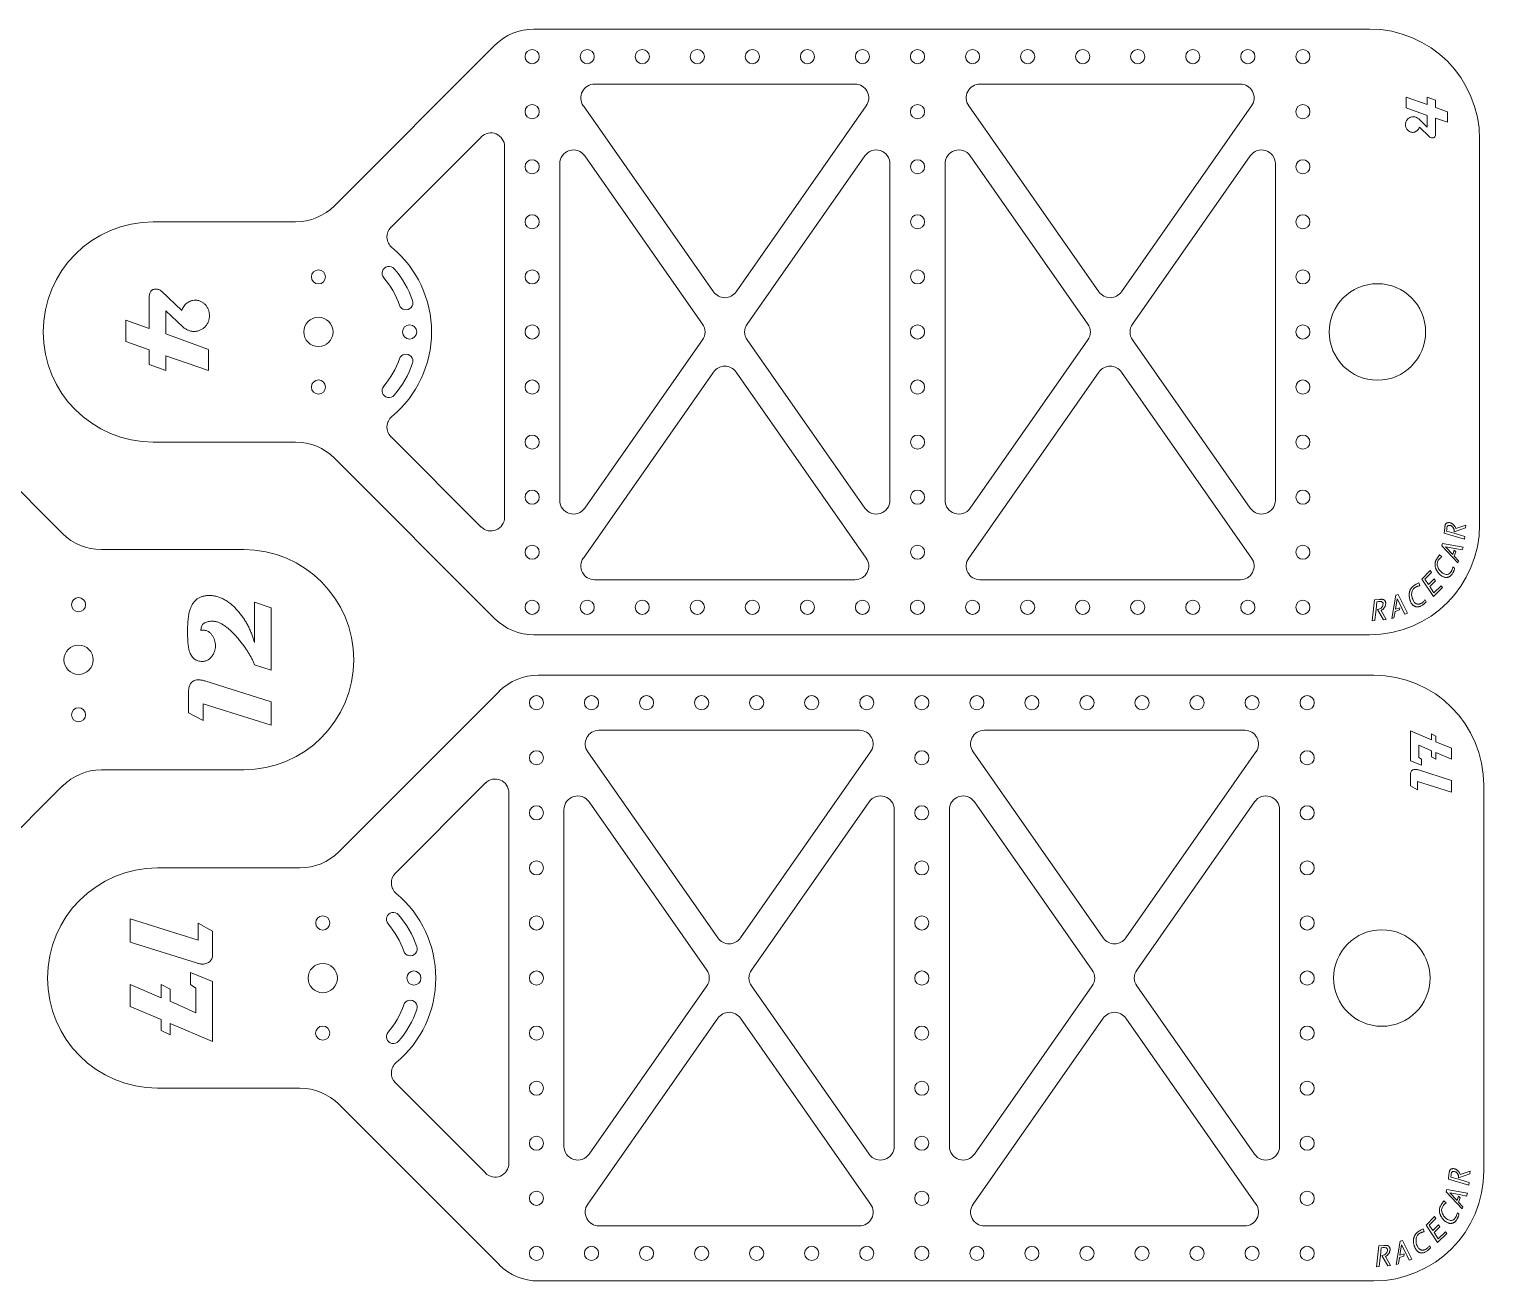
# Model space of a CAD drawing. Header units: inches. Extents: x 0.3 to 23.7, y 0.3 to 11.7.
# Drawn here: x 10.44 to 23.66, y 0.33 to 11.7 of the extents above; entities that cross this region are included whole.
import ezdxf

# ---------------------------------------------------------------- set-up
doc = ezdxf.new("R2010")
doc.units = ezdxf.units.IN
doc.header["$MEASUREMENT"] = 0
doc.layers.add('CUT', color=1, linetype='Continuous')

msp = doc.modelspace()

# ---------------------------------------------------------------- linework, layer by layer
at = {"layer": 'CUT', "linetype": 'Continuous', "lineweight": 15}
for p, q in [((22.616, 11.699), (15.027, 11.699)), ((14.673, 11.552), (13.216, 10.095)), ((17.943, 11.199), (15.578, 11.199)), ((21.443, 11.199), (19.078, 11.199)), ((15.476, 11.002), (16.658, 9.313)), ((16.863, 9.313), (18.045, 11.002)), ((18.976, 11.002), (20.158, 9.313)), ((20.363, 9.313), (21.545, 11.002)), ((22.948, 10.985), (22.948, 11.081)), ((22.948, 11.081), (23.14, 11.013)), ((23.14, 10.914), (22.948, 10.985)), ((23.14, 11.081), (23.216, 11.054)), ((23.14, 11.013), (23.14, 11.081)), ((23.216, 11.054), (23.216, 10.987)), ((23.216, 10.987), (23.323, 10.949)), ((23.063, 10.883), (23.14, 10.809)), ((23.14, 10.809), (23.14, 10.914)), ((23.216, 10.89), (23.216, 10.751)), ((23.323, 10.853), (23.216, 10.89)), ((23.323, 10.949), (23.323, 10.853)), ((14.547, 10.719), (13.729, 9.901)), ((23.16, 10.721), (23.069, 10.808)), ((14.761, 7.267), (14.761, 10.631)), ((23.616, 7.199), (23.616, 10.699)), ((15.261, 10.477), (15.261, 7.42)), ((16.558, 9.02), (15.488, 10.549)), ((18.033, 10.549), (16.964, 9.02)), ((18.261, 7.42), (18.261, 10.477)), ((18.761, 10.477), (18.761, 7.42)), ((20.058, 9.02), (18.988, 10.549)), ((21.533, 10.549), (20.464, 9.02)), ((21.761, 7.42), (21.761, 10.477)), ((12.863, 9.949), (11.57, 9.949)), ((11.533, 8.98), (11.533, 9.258)), ((11.645, 9.319), (11.828, 9.144)), ((11.685, 9.142), (11.685, 8.933)), ((11.839, 8.994), (11.685, 9.142)), ((11.32, 9.055), (11.533, 8.98)), ((11.32, 8.862), (11.32, 9.055)), ((11.533, 8.786), (11.32, 8.862)), ((11.685, 8.933), (12.07, 8.791)), ((15.488, 7.349), (16.558, 8.877)), ((16.964, 8.877), (18.033, 7.349)), ((18.988, 7.349), (20.058, 8.877)), ((20.464, 8.877), (21.533, 7.349)), ((11.533, 8.653), (11.533, 8.786)), ((11.685, 8.733), (11.685, 8.599)), ((12.07, 8.599), (11.685, 8.733)), ((12.07, 8.791), (12.07, 8.599)), ((11.685, 8.599), (11.533, 8.653)), ((10.745, 7.12), (9.288, 8.577)), ((16.658, 8.584), (15.476, 6.895)), ((18.045, 6.895), (16.863, 8.584)), ((20.158, 8.584), (18.976, 6.895)), ((21.545, 6.895), (20.363, 8.584)), ((11.57, 7.949), (12.863, 7.949)), ((13.729, 7.997), (14.547, 7.178)), ((13.216, 7.802), (14.673, 6.345)), ((23.299, 7.167), (23.295, 7.123)), ((23.317, 7.157), (23.316, 7.141)), ((23.316, 7.141), (23.384, 7.121)), ((23.385, 7.135), (23.488, 7.17)), ((23.49, 7.196), (23.4, 7.165)), ((23.488, 7.17), (23.49, 7.196)), ((23.28, 7.028), (23.273, 7.007)), ((23.273, 7.007), (23.419, 6.852)), ((23.466, 6.994), (23.28, 7.028)), ((23.295, 7.123), (23.479, 7.067)), ((23.384, 7.121), (23.403, 7.115)), ((23.481, 7.092), (23.403, 7.115)), ((23.479, 7.067), (23.481, 7.092)), ((12.391, 6.973), (11.099, 6.973)), ((23.273, 6.907), (23.252, 6.926)), ((23.306, 6.997), (23.372, 6.928)), ((23.39, 6.982), (23.306, 6.997)), ((23.372, 6.928), (23.385, 6.969)), ((23.385, 6.969), (23.399, 6.954)), ((23.386, 6.913), (23.399, 6.954)), ((23.425, 6.871), (23.386, 6.913)), ((23.408, 6.979), (23.39, 6.982)), ((23.408, 6.979), (23.458, 6.97)), ((23.419, 6.852), (23.425, 6.871)), ((23.458, 6.97), (23.466, 6.994)), ((23.168, 6.783), (23.09, 6.705)), ((23.119, 6.705), (23.18, 6.766)), ((23.18, 6.766), (23.168, 6.783)), ((23.389, 6.803), (23.374, 6.817)), ((15.578, 6.699), (17.943, 6.699)), ((19.078, 6.699), (21.443, 6.699)), ((23.073, 6.644), (23.063, 6.67)), ((23.09, 6.705), (23.196, 6.546)), ((23.151, 6.656), (23.119, 6.705)), ((23.203, 6.707), (23.151, 6.656)), ((23.163, 6.639), (23.215, 6.69)), ((23.201, 6.581), (23.163, 6.639)), ((23.196, 6.546), (23.278, 6.628)), ((23.266, 6.645), (23.201, 6.581)), ((23.215, 6.69), (23.203, 6.707)), ((23.278, 6.628), (23.266, 6.645)), ((12.489, 6.495), (12.641, 6.444)), ((12.489, 6.129), (12.489, 6.495)), ((22.661, 6.517), (22.64, 6.326)), ((22.706, 6.521), (22.661, 6.517)), ((22.684, 6.499), (22.676, 6.428)), ((22.699, 6.501), (22.684, 6.499)), ((22.856, 6.558), (22.82, 6.348)), ((22.868, 6.525), (22.852, 6.431)), ((22.877, 6.565), (22.856, 6.558)), ((22.906, 6.449), (22.868, 6.525)), ((22.961, 6.395), (22.877, 6.565)), ((23.13, 6.499), (23.123, 6.518)), ((12.641, 6.444), (12.641, 5.877)), ((22.664, 6.328), (22.673, 6.409)), ((22.673, 6.409), (22.676, 6.428)), ((22.742, 6.335), (22.69, 6.43)), ((22.768, 6.337), (22.722, 6.421)), ((22.82, 6.348), (22.838, 6.354)), ((22.838, 6.354), (22.848, 6.411)), ((22.848, 6.411), (22.889, 6.425)), ((22.852, 6.431), (22.893, 6.444)), ((22.889, 6.425), (22.893, 6.444)), ((22.906, 6.449), (22.914, 6.433)), ((22.914, 6.433), (22.937, 6.387)), ((22.937, 6.387), (22.961, 6.395)), ((12.003, 6.246), (12.003, 6.239)), ((22.64, 6.326), (22.664, 6.328)), ((22.742, 6.335), (22.768, 6.337)), ((15.027, 6.199), (22.616, 6.199)), ((12.641, 5.877), (12.489, 5.928)), ((22.655, 5.833), (15.066, 5.833)), ((11.891, 5.491), (11.891, 5.698)), ((12.039, 5.78), (12.641, 5.592)), ((14.713, 5.687), (13.256, 4.23)), ((12.023, 5.573), (12.023, 5.421)), ((12.641, 5.38), (12.023, 5.573)), ((12.641, 5.592), (12.641, 5.38)), ((12.023, 5.421), (11.891, 5.491)), ((17.983, 5.333), (15.618, 5.333)), ((21.483, 5.333), (19.118, 5.333)), ((22.987, 5.329), (23.18, 5.247)), ((22.987, 5.056), (22.987, 5.329)), ((23.18, 5.299), (23.22, 5.278)), ((23.18, 5.247), (23.18, 5.299)), ((23.063, 5.198), (23.063, 5.086)), ((23.18, 5.146), (23.063, 5.198)), ((23.22, 5.278), (23.22, 5.228)), ((23.22, 5.228), (23.362, 5.17)), ((23.362, 5.17), (23.362, 5.071)), ((15.516, 5.137), (16.698, 3.448)), ((16.903, 3.448), (18.085, 5.137)), ((19.016, 5.137), (20.198, 3.448)), ((20.403, 3.448), (21.585, 5.137)), ((23.089, 5.015), (22.987, 5.056)), ((23.063, 5.086), (23.089, 5.071)), ((23.089, 5.071), (23.089, 5.015)), ((23.18, 5.092), (23.18, 5.146)), ((23.22, 5.071), (23.18, 5.092)), ((23.22, 5.13), (23.22, 5.071)), ((23.362, 5.071), (23.22, 5.13)), ((11.099, 4.973), (12.391, 4.973)), ((22.987, 4.827), (22.987, 4.931)), ((23.061, 4.972), (23.362, 4.878)), ((9.288, 3.37), (10.745, 4.827)), ((14.587, 4.854), (13.769, 4.036)), ((14.8, 1.401), (14.8, 4.765)), ((23.053, 4.792), (22.987, 4.827)), ((23.053, 4.868), (23.053, 4.792)), ((23.362, 4.772), (23.053, 4.868)), ((23.362, 4.878), (23.362, 4.772)), ((23.655, 1.333), (23.655, 4.833)), ((16.598, 3.155), (15.528, 4.683)), ((18.073, 4.683), (17.003, 3.155)), ((20.098, 3.155), (19.028, 4.683)), ((21.573, 4.683), (20.503, 3.155)), ((15.3, 4.612), (15.3, 1.555)), ((18.3, 1.555), (18.3, 4.612)), ((18.8, 4.612), (18.8, 1.555)), ((21.8, 1.555), (21.8, 4.612)), ((12.902, 4.083), (11.609, 4.083)), ((11.359, 3.621), (11.978, 3.428)), ((11.359, 3.409), (11.359, 3.621)), ((11.978, 3.58), (12.109, 3.51)), ((11.978, 3.428), (11.978, 3.58)), ((12.109, 3.51), (12.109, 3.303)), ((11.962, 3.221), (11.359, 3.409)), ((11.907, 3.023), (11.907, 3.134)), ((11.907, 3.134), (12.109, 3.053)), ((12.109, 3.053), (12.109, 2.506)), ((11.359, 3.023), (11.643, 2.904)), ((11.359, 2.825), (11.359, 3.023)), ((11.643, 3.023), (11.724, 2.981)), ((11.643, 2.904), (11.643, 3.023)), ((11.724, 2.981), (11.724, 2.872)), ((11.957, 2.992), (11.907, 3.023)), ((11.957, 2.768), (11.957, 2.992)), ((15.528, 1.483), (16.598, 3.012)), ((17.003, 3.012), (18.073, 1.483)), ((19.028, 1.483), (20.098, 3.012)), ((20.503, 3.012), (21.573, 1.483)), ((11.643, 2.707), (11.359, 2.825)), ((11.724, 2.872), (11.957, 2.768)), ((11.643, 2.608), (11.643, 2.707)), ((11.724, 2.671), (11.724, 2.567)), ((12.109, 2.506), (11.724, 2.671)), ((16.698, 2.719), (15.516, 1.03)), ((18.085, 1.03), (16.903, 2.719)), ((20.198, 2.719), (19.016, 1.03)), ((21.585, 1.03), (20.403, 2.719)), ((11.724, 2.567), (11.643, 2.608)), ((13.769, 2.131), (14.587, 1.313)), ((11.609, 2.083), (12.902, 2.083)), ((13.256, 1.937), (14.713, 0.48)), ((23.53, 1.331), (23.44, 1.3)), ((23.528, 1.305), (23.53, 1.331)), ((23.338, 1.302), (23.334, 1.257)), ((23.334, 1.257), (23.518, 1.202)), ((23.357, 1.292), (23.355, 1.276)), ((23.355, 1.276), (23.424, 1.256)), ((23.424, 1.256), (23.443, 1.25)), ((23.425, 1.27), (23.528, 1.305)), ((23.521, 1.227), (23.443, 1.25)), ((23.518, 1.202), (23.521, 1.227)), ((23.313, 1.042), (23.292, 1.061)), ((23.319, 1.163), (23.312, 1.142)), ((23.312, 1.142), (23.458, 0.987)), ((23.505, 1.129), (23.319, 1.163)), ((23.345, 1.132), (23.411, 1.062)), ((23.429, 1.117), (23.345, 1.132)), ((23.411, 1.062), (23.425, 1.103)), ((23.425, 1.103), (23.439, 1.089)), ((23.425, 1.048), (23.439, 1.089)), ((23.447, 1.114), (23.429, 1.117)), ((23.447, 1.114), (23.497, 1.104)), ((23.497, 1.104), (23.505, 1.129)), ((23.428, 0.938), (23.414, 0.952)), ((23.465, 1.006), (23.425, 1.048)), ((23.458, 0.987), (23.465, 1.006)), ((15.618, 0.833), (17.983, 0.833)), ((19.118, 0.833), (21.483, 0.833)), ((23.113, 0.778), (23.103, 0.805)), ((23.207, 0.918), (23.13, 0.84)), ((23.13, 0.84), (23.235, 0.681)), ((23.158, 0.84), (23.219, 0.901)), ((23.191, 0.791), (23.158, 0.84)), ((23.242, 0.842), (23.191, 0.791)), ((23.203, 0.773), (23.254, 0.825)), ((23.219, 0.901), (23.207, 0.918)), ((23.254, 0.825), (23.242, 0.842)), ((22.896, 0.693), (22.859, 0.483)), ((22.916, 0.699), (22.896, 0.693)), ((23.001, 0.53), (22.916, 0.699)), ((23.241, 0.716), (23.203, 0.773)), ((23.235, 0.681), (23.317, 0.763)), ((23.305, 0.78), (23.241, 0.716)), ((23.317, 0.763), (23.305, 0.78)), ((22.701, 0.651), (22.679, 0.461)), ((22.746, 0.655), (22.701, 0.651)), ((22.704, 0.463), (22.713, 0.544)), ((22.713, 0.544), (22.715, 0.563)), ((22.723, 0.634), (22.715, 0.563)), ((22.739, 0.636), (22.723, 0.634)), ((22.782, 0.47), (22.729, 0.564)), ((22.808, 0.472), (22.762, 0.555)), ((22.878, 0.489), (22.888, 0.546)), ((22.888, 0.546), (22.929, 0.559)), ((22.908, 0.66), (22.891, 0.566)), ((22.891, 0.566), (22.932, 0.579)), ((22.946, 0.584), (22.908, 0.66)), ((22.929, 0.559), (22.932, 0.579)), ((22.946, 0.584), (22.954, 0.568)), ((22.954, 0.568), (22.977, 0.522)), ((22.977, 0.522), (23.001, 0.53)), ((23.169, 0.634), (23.163, 0.653)), ((22.679, 0.461), (22.704, 0.463)), ((22.782, 0.47), (22.808, 0.472)), ((22.859, 0.483), (22.878, 0.489)), ((15.066, 0.333), (22.655, 0.333))]:
    msp.add_line(p, q, dxfattribs=at)
for centre, radius in [((15.011, 11.449), 0.0643), ((15.511, 11.449), 0.0642), ((16.011, 11.449), 0.0643), ((16.511, 11.449), 0.0642), ((17.011, 11.449), 0.0642), ((17.511, 11.449), 0.0643), ((18.011, 11.449), 0.0642), ((18.511, 11.449), 0.0643), ((19.011, 11.449), 0.0642), ((19.511, 11.449), 0.0642), ((20.011, 11.449), 0.0643), ((20.511, 11.449), 0.0642), ((21.011, 11.449), 0.0643), ((21.511, 11.449), 0.0642), ((22.011, 11.449), 0.0643), ((15.011, 10.949), 0.0643), ((18.511, 10.949), 0.0643), ((22.011, 10.949), 0.0643), ((15.011, 10.449), 0.0642), ((18.511, 10.449), 0.0642), ((22.011, 10.449), 0.0642), ((15.011, 9.949), 0.0642), ((18.511, 9.949), 0.0642), ((22.011, 9.949), 0.0642), ((13.07, 9.449), 0.0642), ((15.011, 9.449), 0.0642), ((18.511, 9.449), 0.0642), ((22.011, 9.449), 0.0643), ((22.688, 8.949), 0.438), ((13.07, 8.949), 0.133), ((13.898, 8.949), 0.0642), ((15.011, 8.949), 0.0642), ((18.511, 8.949), 0.0643), ((22.011, 8.949), 0.0643), ((13.07, 8.449), 0.0643), ((15.011, 8.449), 0.0643), ((18.511, 8.449), 0.0642), ((22.011, 8.449), 0.0643), ((15.011, 7.949), 0.0642), ((18.511, 7.949), 0.0642), ((22.011, 7.949), 0.0642), ((15.011, 7.449), 0.0642), ((18.511, 7.449), 0.0642), ((22.011, 7.449), 0.0642), ((15.011, 6.949), 0.0642), ((18.511, 6.949), 0.0642), ((22.011, 6.949), 0.0643), ((10.891, 6.473), 0.0642), ((15.011, 6.449), 0.0643), ((15.511, 6.449), 0.0642), ((16.011, 6.449), 0.0642), ((16.511, 6.449), 0.0642), ((17.011, 6.449), 0.0642), ((17.511, 6.449), 0.0643), ((18.011, 6.449), 0.0642), ((18.511, 6.449), 0.0643), ((19.011, 6.449), 0.0642), ((19.511, 6.449), 0.0642), ((20.011, 6.449), 0.0643), ((20.511, 6.449), 0.0642), ((21.011, 6.449), 0.0643), ((21.511, 6.449), 0.0642), ((22.011, 6.449), 0.0642), ((10.891, 5.973), 0.133), ((15.05, 5.583), 0.0643), ((15.55, 5.583), 0.0642), ((16.05, 5.583), 0.0643), ((16.55, 5.583), 0.0642), ((17.05, 5.583), 0.0642), ((17.55, 5.583), 0.0643), ((18.05, 5.583), 0.0642), ((18.55, 5.583), 0.0643), ((19.05, 5.583), 0.0643), ((19.55, 5.583), 0.0642), ((20.05, 5.583), 0.0643), ((20.55, 5.583), 0.0642), ((21.05, 5.583), 0.0643), ((21.55, 5.583), 0.0642), ((22.05, 5.583), 0.0643), ((10.891, 5.473), 0.0642), ((15.05, 5.083), 0.0643), ((18.55, 5.083), 0.0643), ((22.05, 5.083), 0.0643), ((15.05, 4.583), 0.0643), ((18.55, 4.583), 0.0642), ((22.05, 4.583), 0.0642), ((15.05, 4.083), 0.0642), ((18.55, 4.083), 0.0642), ((22.05, 4.083), 0.0642), ((13.109, 3.583), 0.0642), ((15.05, 3.583), 0.0642), ((18.55, 3.583), 0.0642), ((22.05, 3.583), 0.0643), ((22.728, 3.083), 0.438), ((13.109, 3.083), 0.133), ((13.937, 3.083), 0.0642), ((15.05, 3.083), 0.0642), ((18.55, 3.083), 0.0643), ((22.05, 3.083), 0.0643), ((13.109, 2.583), 0.0643), ((15.05, 2.583), 0.0643), ((18.55, 2.583), 0.0642), ((22.05, 2.583), 0.0643), ((15.05, 2.083), 0.0642), ((18.55, 2.083), 0.0642), ((22.05, 2.083), 0.0642), ((15.05, 1.583), 0.0642), ((18.55, 1.583), 0.0642), ((22.05, 1.583), 0.0642), ((15.05, 1.083), 0.0642), ((18.55, 1.083), 0.0643), ((22.05, 1.083), 0.0643), ((15.05, 0.583), 0.0643), ((15.55, 0.583), 0.0642), ((16.05, 0.583), 0.0642), ((16.55, 0.583), 0.0642), ((17.05, 0.583), 0.0642), ((17.55, 0.583), 0.0643), ((18.05, 0.583), 0.0642), ((18.55, 0.583), 0.0643), ((19.05, 0.583), 0.0642), ((19.55, 0.583), 0.0642), ((20.05, 0.583), 0.0643), ((20.55, 0.583), 0.0642), ((21.05, 0.583), 0.0643), ((21.55, 0.583), 0.0642), ((22.05, 0.583), 0.0642)]:
    msp.add_circle(centre, radius, dxfattribs=at)
for centre, radius, start, end in [((15.027, 11.199), 0.5, 90, 135), ((22.616, 10.699), 1, 0, 90), ((15.578, 11.074), 0.125, 90, 214.992), ((17.943, 11.074), 0.125, 325.008, 90), ((19.078, 11.074), 0.125, 90, 214.992), ((21.443, 11.074), 0.125, 325.008, 90), ((14.636, 10.631), 0.125, 0, 135), ((15.386, 10.477), 0.125, 34.992, 180), ((18.136, 10.477), 0.125, 0, 145.008), ((18.886, 10.477), 0.125, 34.992, 180), ((21.636, 10.477), 0.125, 0, 145.008), ((12.863, 10.449), 0.5, 270, 315), ((11.57, 8.949), 1, 90, 270), ((13.817, 9.812), 0.125, 135, 230.1519), ((13.097, 8.949), 1, 309.8481, 50.1519), ((13.71, 9.482), 0.0625, 41.0184, 221.0184), ((13.097, 8.949), 0.875, 18.9816, 41.0184), ((13.097, 8.949), 0.75, 18.9816, 41.0184), ((16.761, 9.385), 0.125, 214.992, 325.008), ((20.261, 9.385), 0.125, 214.992, 325.008), ((13.865, 9.213), 0.0625, 198.9816, 18.9816), ((16.456, 8.949), 0.125, 325.008, 34.992), ((17.066, 8.949), 0.125, 145.008, 214.992), ((19.956, 8.949), 0.125, 325.008, 34.992), ((20.566, 8.949), 0.125, 145.008, 214.992), ((13.865, 8.684), 0.0625, 341.0184, 161.0184), ((13.097, 8.949), 0.75, 318.9816, 341.0184), ((13.097, 8.949), 0.875, 318.9816, 341.0184), ((16.761, 8.513), 0.125, 34.992, 145.008), ((20.261, 8.513), 0.125, 34.992, 145.008), ((13.71, 8.415), 0.0625, 138.9816, 318.9816), ((13.817, 8.085), 0.125, 129.8481, 225), ((12.863, 7.449), 0.5, 45, 90), ((15.386, 7.42), 0.125, 180, 325.008), ((18.136, 7.42), 0.125, 214.992, 0), ((18.886, 7.42), 0.125, 180, 325.008), ((21.636, 7.42), 0.125, 214.992, 0), ((14.636, 7.267), 0.125, 225, 0), ((22.616, 7.199), 1, 270, 0), ((11.099, 7.473), 0.5, 225, 270), ((12.391, 5.973), 1, 270, 90), ((15.578, 6.824), 0.125, 145.008, 270), ((17.943, 6.824), 0.125, 270, 34.992), ((19.078, 6.824), 0.125, 145.008, 270), ((21.443, 6.824), 0.125, 270, 34.992), ((15.027, 6.699), 0.5, 225, 270), ((15.066, 5.333), 0.5, 90, 135), ((22.655, 4.833), 1, 0, 90), ((15.618, 5.208), 0.125, 90, 214.992), ((17.983, 5.208), 0.125, 325.008, 90), ((19.118, 5.208), 0.125, 90, 214.992), ((21.483, 5.208), 0.125, 325.008, 90), ((11.099, 4.473), 0.5, 90, 135), ((14.675, 4.765), 0.125, 0, 135), ((15.425, 4.612), 0.125, 34.992, 180), ((18.175, 4.612), 0.125, 0, 145.008), ((18.925, 4.612), 0.125, 34.992, 180), ((21.675, 4.612), 0.125, 0, 145.008), ((12.902, 4.583), 0.5, 270, 315), ((11.609, 3.083), 1, 90, 270), ((13.857, 3.947), 0.125, 135, 230.1519), ((13.136, 3.083), 1, 309.8481, 50.1519), ((13.749, 3.617), 0.0625, 41.0184, 221.0184), ((13.136, 3.083), 0.75, 18.9816, 41.0184), ((13.136, 3.083), 0.875, 18.9816, 41.0184), ((16.8, 3.519), 0.125, 214.992, 325.008), ((20.3, 3.519), 0.125, 214.992, 325.008), ((13.904, 3.348), 0.0625, 198.9816, 18.9816), ((16.495, 3.083), 0.125, 325.008, 34.992), ((17.105, 3.083), 0.125, 145.008, 214.992), ((19.995, 3.083), 0.125, 325.008, 34.992), ((20.605, 3.083), 0.125, 145.008, 214.992), ((13.136, 3.083), 0.75, 318.9816, 341.0184), ((13.136, 3.083), 0.875, 318.9816, 341.0184), ((13.904, 2.819), 0.0625, 341.0184, 161.0184), ((16.8, 2.647), 0.125, 34.992, 145.008), ((20.3, 2.647), 0.125, 34.992, 145.008), ((13.749, 2.55), 0.0625, 138.9816, 318.9816), ((13.857, 2.22), 0.125, 129.8481, 225), ((12.902, 1.583), 0.5, 45, 90), ((15.425, 1.555), 0.125, 180, 325.008), ((18.175, 1.555), 0.125, 214.992, 0), ((18.925, 1.555), 0.125, 180, 325.008), ((21.675, 1.555), 0.125, 214.992, 0), ((14.675, 1.401), 0.125, 225, 0), ((22.655, 1.333), 1, 270, 0), ((15.618, 0.958), 0.125, 145.008, 270), ((17.983, 0.958), 0.125, 270, 34.992), ((19.118, 0.958), 0.125, 145.008, 270), ((21.483, 0.958), 0.125, 270, 34.992), ((15.066, 0.833), 0.5, 225, 270)]:
    msp.add_arc(centre, radius, start, end, dxfattribs=at)
for points, knots in [([(22.943, 10.832), (22.944, 10.843), (22.946, 10.864), (22.965, 10.887), (22.989, 10.901), (23.005, 10.903), (23.013, 10.903)], [0, 0, 0, 0, 0.279746, 0.559448, 0.779603, 1, 1, 1, 1]), ([(23.013, 10.903), (23.024, 10.902), (23.042, 10.899), (23.056, 10.888), (23.063, 10.883)], [0, 0, 0, 0, 0.558481, 1, 1, 1, 1]), ([(22.96, 10.783), (22.954, 10.791), (22.944, 10.806), (22.943, 10.824), (22.943, 10.832)], [0, 0, 0, 0, 0.55929, 1, 1, 1, 1]), ([(23.007, 10.761), (22.997, 10.763), (22.979, 10.765), (22.966, 10.777), (22.96, 10.783)], [0, 0, 0, 0, 0.558759, 1, 1, 1, 1]), ([(23.069, 10.808), (23.067, 10.805), (23.065, 10.798), (23.06, 10.789), (23.053, 10.781), (23.045, 10.774), (23.037, 10.768), (23.027, 10.764), (23.017, 10.762), (23.011, 10.761), (23.007, 10.761)], [0, 0, 0, 0, 0.1285711, 0.2547157, 0.3785565, 0.5060389, 0.631936, 0.7536707, 0.8751415, 0.9999946, 0.9999946, 0.9999946, 0.9999946]), ([(23.186, 10.711), (23.18, 10.711), (23.171, 10.712), (23.163, 10.718), (23.16, 10.721)], [0, 0, 0, 0, 0.559002, 1, 1, 1, 1]), ([(23.216, 10.751), (23.216, 10.746), (23.216, 10.735), (23.21, 10.72), (23.198, 10.712), (23.19, 10.711), (23.186, 10.711)], [0, 0, 0, 0, 0.281156, 0.560662, 0.779784, 1, 1, 1, 1]), ([(11.533, 9.258), (11.533, 9.264), (11.533, 9.276), (11.536, 9.293), (11.541, 9.307), (11.547, 9.319), (11.556, 9.328), (11.567, 9.334), (11.58, 9.338), (11.589, 9.339), (11.594, 9.339)], [0, 0, 0, 0, 0.164505, 0.309015, 0.435015, 0.549837, 0.656351, 0.76319, 0.874926, 1, 1, 1, 1]), ([(11.594, 9.339), (11.598, 9.339), (11.608, 9.338), (11.621, 9.334), (11.634, 9.328), (11.641, 9.322), (11.645, 9.319)], [0, 0, 0, 0, 0.243461, 0.484297, 0.733898, 1, 1, 1, 1]), ([(11.828, 9.144), (11.83, 9.15), (11.835, 9.163), (11.846, 9.182), (11.859, 9.198), (11.874, 9.212), (11.892, 9.223), (11.91, 9.231), (11.93, 9.237), (11.944, 9.237), (11.951, 9.237)], [0, 0, 0, 0, 0.1285611, 0.253868, 0.3784411, 0.505203, 0.6310903, 0.7536899, 0.8751512, 1, 1, 1, 1]), ([(11.951, 9.237), (11.955, 9.237), (11.964, 9.237), (11.978, 9.235), (11.99, 9.232), (12.002, 9.227), (12.014, 9.221), (12.025, 9.213), (12.035, 9.204), (12.042, 9.197), (12.045, 9.194)], [0, 0, 0, 0, 0.128806, 0.253056, 0.375766, 0.496607, 0.617013, 0.741325, 0.868215, 1, 1, 1, 1]), ([(12.045, 9.194), (12.048, 9.19), (12.053, 9.183), (12.061, 9.172), (12.067, 9.161), (12.072, 9.149), (12.076, 9.136), (12.078, 9.123), (12.08, 9.11), (12.08, 9.101), (12.08, 9.096)], [0, 0, 0, 0, 0.128372, 0.253092, 0.375633, 0.498418, 0.621356, 0.744591, 0.870381, 1, 1, 1, 1]), ([(11.938, 8.954), (11.934, 8.954), (11.926, 8.954), (11.913, 8.956), (11.901, 8.959), (11.888, 8.964), (11.876, 8.969), (11.864, 8.976), (11.851, 8.985), (11.843, 8.991), (11.839, 8.994)], [0, 0, 0, 0, 0.114768, 0.230704, 0.347536, 0.467777, 0.592419, 0.722354, 0.858368, 1, 1, 1, 1]), ([(12.08, 9.096), (12.08, 9.091), (12.08, 9.082), (12.078, 9.068), (12.074, 9.054), (12.07, 9.041), (12.064, 9.029), (12.057, 9.017), (12.049, 9.006), (12.04, 8.995), (12.029, 8.985), (12.018, 8.977), (12.006, 8.97), (11.994, 8.964), (11.981, 8.959), (11.967, 8.956), (11.953, 8.954), (11.943, 8.954), (11.938, 8.954)], [0, 0, 0, 0, 0.065116, 0.127918, 0.189664, 0.250935, 0.311681, 0.372558, 0.434788, 0.498385, 0.561935, 0.62445, 0.685692, 0.746099, 0.80737, 0.869968, 0.933471, 1, 1, 1, 1]), ([(23.34, 7.218), (23.337, 7.218), (23.331, 7.218), (23.324, 7.217), (23.32, 7.215), (23.315, 7.213), (23.312, 7.21), (23.308, 7.206), (23.306, 7.202), (23.304, 7.198), (23.303, 7.195), (23.302, 7.192), (23.302, 7.188), (23.301, 7.183), (23.3, 7.176), (23.299, 7.171), (23.299, 7.167)], [0, 0, 0, 0, 0.142512, 0.209628, 0.275072, 0.339422, 0.403431, 0.469411, 0.539018, 0.577753, 0.621484, 0.670607, 0.72515, 0.785435, 0.850857, 1, 1, 1, 1]), ([(23.342, 7.193), (23.34, 7.193), (23.336, 7.194), (23.33, 7.191), (23.325, 7.187), (23.319, 7.176), (23.318, 7.166), (23.317, 7.157)], [0, 0, 0, 0, 0.125198, 0.250095, 0.375138, 0.500411, 1, 1, 1, 1]), ([(23.4, 7.165), (23.398, 7.171), (23.395, 7.178), (23.389, 7.187), (23.385, 7.193), (23.38, 7.198), (23.375, 7.202), (23.37, 7.206), (23.364, 7.21), (23.358, 7.213), (23.35, 7.216), (23.344, 7.217), (23.34, 7.218)], [0, 0, 0, 0, 0.206407, 0.295893, 0.377269, 0.454779, 0.53331, 0.613791, 0.69654, 0.777925, 0.855225, 1, 1, 1, 1]), ([(23.385, 7.135), (23.386, 7.14), (23.386, 7.147), (23.384, 7.156), (23.382, 7.163), (23.379, 7.169), (23.375, 7.174), (23.371, 7.18), (23.365, 7.184), (23.36, 7.188), (23.352, 7.191), (23.346, 7.193), (23.342, 7.193)], [0.0054162, 0.0054162, 0.0054162, 0.0054162, 0.1842322, 0.2708398, 0.3555696, 0.4388478, 0.5211467, 0.6043304, 0.6899551, 0.7736698, 0.8525846, 0.9999946, 0.9999946, 0.9999946, 0.9999946]), ([(23.227, 6.89), (23.224, 6.886), (23.221, 6.879), (23.217, 6.871), (23.215, 6.864), (23.213, 6.858), (23.212, 6.851), (23.211, 6.844), (23.211, 6.837), (23.211, 6.83), (23.212, 6.823), (23.214, 6.815), (23.216, 6.808), (23.218, 6.801), (23.221, 6.794), (23.225, 6.786), (23.229, 6.779), (23.234, 6.772), (23.239, 6.765), (23.244, 6.759), (23.249, 6.753), (23.255, 6.747), (23.263, 6.74), (23.27, 6.736), (23.274, 6.733)], [0, 0, 0, 0, 0.077788, 0.115893, 0.153925, 0.191664, 0.229443, 0.267689, 0.306358, 0.345441, 0.384965, 0.424965, 0.466069, 0.508159, 0.551682, 0.596595, 0.643167, 0.690051, 0.736176, 0.781394, 0.825848, 0.869692, 0.91322, 1, 1, 1, 1]), ([(23.252, 6.926), (23.248, 6.92), (23.239, 6.908), (23.23, 6.896), (23.227, 6.89)], [0, 0, 0, 0, 0.512567, 1, 1, 1, 1]), ([(23.285, 6.757), (23.274, 6.765), (23.254, 6.781), (23.235, 6.813), (23.228, 6.847), (23.237, 6.866), (23.241, 6.876)], [0, 0, 0, 0, 0.280385, 0.560978, 0.780734, 1, 1, 1, 1]), ([(23.241, 6.876), (23.243, 6.879), (23.246, 6.883), (23.251, 6.888), (23.255, 6.892), (23.259, 6.896), (23.265, 6.901), (23.27, 6.905), (23.273, 6.907)], [0, 0, 0, 0, 0.229777, 0.348892, 0.471208, 0.597133, 0.726404, 1, 1, 1, 1]), ([(23.274, 6.733), (23.279, 6.73), (23.286, 6.727), (23.295, 6.723), (23.302, 6.721), (23.308, 6.72), (23.315, 6.72), (23.321, 6.721), (23.328, 6.722), (23.334, 6.724), (23.34, 6.726), (23.345, 6.73), (23.351, 6.734), (23.356, 6.738), (23.363, 6.746), (23.367, 6.752), (23.37, 6.756)], [0, 0, 0, 0, 0.141824, 0.207276, 0.269732, 0.329428, 0.387826, 0.444987, 0.502324, 0.559584, 0.616773, 0.675078, 0.734827, 0.796554, 0.861079, 1, 1, 1, 1]), ([(23.358, 6.775), (23.354, 6.769), (23.344, 6.756), (23.323, 6.746), (23.301, 6.748), (23.29, 6.754), (23.285, 6.757)], [0, 0, 0, 0, 0.280229, 0.559416, 0.779321, 1, 1, 1, 1]), ([(23.374, 6.817), (23.372, 6.809), (23.368, 6.794), (23.361, 6.781), (23.358, 6.775)], [0, 0, 0, 0, 0.560209, 1, 1, 1, 1]), ([(23.37, 6.756), (23.372, 6.759), (23.375, 6.765), (23.378, 6.772), (23.381, 6.778), (23.383, 6.784), (23.386, 6.792), (23.388, 6.798), (23.389, 6.803)], [0, 0, 0, 0, 0.229487, 0.349442, 0.471952, 0.598192, 0.728329, 1, 1, 1, 1]), ([(23.024, 6.649), (23.02, 6.646), (23.014, 6.642), (23.007, 6.636), (23.002, 6.631), (22.998, 6.626), (22.993, 6.621), (22.99, 6.615), (22.986, 6.609), (22.983, 6.602), (22.981, 6.595), (22.979, 6.588), (22.978, 6.581), (22.977, 6.573), (22.976, 6.565), (22.976, 6.557), (22.977, 6.549), (22.978, 6.54), (22.979, 6.532), (22.981, 6.524), (22.983, 6.516), (22.986, 6.509), (22.99, 6.499), (22.994, 6.492), (22.996, 6.488)], [0.0000022, 0.0000022, 0.0000022, 0.0000022, 0.0776902, 0.1159129, 0.1537628, 0.1915795, 0.2294006, 0.2675226, 0.3061848, 0.3452164, 0.3848388, 0.4249525, 0.4660512, 0.5081429, 0.5516143, 0.5964617, 0.6430523, 0.6900678, 0.7359699, 0.7812961, 0.8258376, 0.8696989, 0.9132273, 1, 1, 1, 1]), ([(23.016, 6.504), (23.011, 6.516), (23, 6.539), (22.997, 6.576), (23.006, 6.61), (23.023, 6.623), (23.031, 6.63)], [0, 0, 0, 0, 0.280394, 0.561004, 0.780733, 1, 1, 1, 1]), ([(23.063, 6.67), (23.056, 6.666), (23.042, 6.66), (23.029, 6.652), (23.024, 6.649)], [0, 0, 0, 0, 0.55998, 1, 1, 1, 1]), ([(23.031, 6.63), (23.034, 6.632), (23.038, 6.634), (23.045, 6.637), (23.05, 6.639), (23.056, 6.64), (23.063, 6.642), (23.069, 6.643), (23.073, 6.644)], [0.0000094, 0.0000094, 0.0000094, 0.0000094, 0.2297398, 0.3488988, 0.4717037, 0.597484, 0.7266229, 1, 1, 1, 1]), ([(11.904, 6.431), (11.906, 6.436), (11.91, 6.446), (11.916, 6.46), (11.923, 6.473), (11.931, 6.485), (11.939, 6.497), (11.949, 6.507), (11.958, 6.516), (11.969, 6.525), (11.98, 6.532), (11.992, 6.539), (12.004, 6.544), (12.018, 6.548), (12.031, 6.552), (12.046, 6.554), (12.061, 6.556), (12.072, 6.556), (12.077, 6.556)], [0, 0, 0, 0, 0.070545, 0.137968, 0.203214, 0.266012, 0.326974, 0.386914, 0.445802, 0.503076, 0.561662, 0.619541, 0.678718, 0.738989, 0.800569, 0.86482, 0.931163, 1, 1, 1, 1]), ([(12.077, 6.556), (12.089, 6.556), (12.113, 6.555), (12.148, 6.547), (12.182, 6.536), (12.216, 6.52), (12.249, 6.499), (12.282, 6.474), (12.314, 6.444), (12.333, 6.421), (12.343, 6.41)], [0, 0, 0, 0, 0.113161, 0.226776, 0.341575, 0.459976, 0.584075, 0.714175, 0.85294, 1, 1, 1, 1]), ([(22.69, 6.43), (22.697, 6.431), (22.712, 6.434), (22.729, 6.447), (22.738, 6.465), (22.739, 6.476), (22.739, 6.482)], [0, 0, 0, 0, 0.280214, 0.559725, 0.780265, 1, 1, 1, 1]), ([(22.739, 6.482), (22.739, 6.484), (22.739, 6.489), (22.735, 6.494), (22.73, 6.498), (22.719, 6.503), (22.708, 6.502), (22.699, 6.501)], [0, 0, 0, 0, 0.125167, 0.250119, 0.375166, 0.500399, 1, 1, 1, 1]), ([(22.763, 6.489), (22.763, 6.492), (22.762, 6.498), (22.759, 6.504), (22.757, 6.508), (22.754, 6.512), (22.75, 6.515), (22.746, 6.518), (22.741, 6.52), (22.738, 6.521), (22.734, 6.521), (22.731, 6.521), (22.727, 6.522), (22.722, 6.522), (22.715, 6.521), (22.71, 6.521), (22.706, 6.521)], [0, 0, 0, 0, 0.142825, 0.209958, 0.275462, 0.339842, 0.403703, 0.469887, 0.539612, 0.578085, 0.621904, 0.670889, 0.725149, 0.78532, 0.850976, 1, 1, 1, 1]), ([(22.722, 6.421), (22.727, 6.424), (22.734, 6.428), (22.742, 6.435), (22.747, 6.44), (22.75, 6.446), (22.754, 6.451), (22.757, 6.457), (22.76, 6.464), (22.762, 6.47), (22.763, 6.479), (22.764, 6.485), (22.763, 6.489)], [0, 0, 0, 0, 0.20687, 0.296224, 0.3776, 0.455266, 0.533609, 0.61404, 0.696536, 0.778043, 0.855166, 1, 1, 1, 1]), ([(22.996, 6.488), (22.999, 6.483), (23.004, 6.477), (23.01, 6.469), (23.016, 6.465), (23.021, 6.461), (23.027, 6.458), (23.033, 6.455), (23.039, 6.453), (23.045, 6.452), (23.052, 6.452), (23.058, 6.453), (23.065, 6.454), (23.072, 6.456), (23.081, 6.459), (23.088, 6.463), (23.092, 6.465)], [0, 0, 0, 0, 0.141733, 0.207202, 0.269676, 0.329302, 0.387684, 0.444959, 0.502061, 0.559435, 0.616823, 0.674937, 0.73479, 0.796359, 0.861061, 1, 1, 1, 1]), ([(23.09, 6.487), (23.087, 6.485), (23.082, 6.483), (23.075, 6.48), (23.07, 6.479), (23.065, 6.478), (23.06, 6.478), (23.055, 6.478), (23.05, 6.479), (23.045, 6.48), (23.04, 6.482), (23.035, 6.484), (23.031, 6.487), (23.027, 6.49), (23.022, 6.496), (23.018, 6.5), (23.016, 6.504)], [0.0000046, 0.0000046, 0.0000046, 0.0000046, 0.1347228, 0.1982003, 0.2599444, 0.3202974, 0.3795417, 0.4387228, 0.4980124, 0.5571934, 0.6158517, 0.675023, 0.7350445, 0.7969128, 0.8613564, 1, 1, 1, 1]), ([(23.123, 6.518), (23.117, 6.511), (23.108, 6.5), (23.096, 6.491), (23.09, 6.487)], [0, 0, 0, 0, 0.560209, 1, 1, 1, 1]), ([(23.092, 6.465), (23.096, 6.467), (23.1, 6.471), (23.107, 6.476), (23.111, 6.48), (23.116, 6.484), (23.122, 6.49), (23.127, 6.495), (23.13, 6.499)], [0, 0, 0, 0, 0.229622, 0.34924, 0.472161, 0.59792, 0.727797, 1, 1, 1, 1]), ([(11.881, 6.228), (11.881, 6.239), (11.881, 6.26), (11.883, 6.291), (11.884, 6.32), (11.887, 6.346), (11.89, 6.371), (11.894, 6.393), (11.898, 6.413), (11.902, 6.425), (11.904, 6.431)], [0, 0, 0, 0, 0.161484, 0.312241, 0.453113, 0.58273, 0.702049, 0.811165, 0.910307, 1, 1, 1, 1]), ([(12.343, 6.41), (12.352, 6.399), (12.369, 6.379), (12.392, 6.346), (12.413, 6.313), (12.432, 6.278), (12.45, 6.243), (12.465, 6.206), (12.478, 6.168), (12.486, 6.142), (12.489, 6.129)], [0, 0, 0, 0, 0.125793, 0.250369, 0.374648, 0.498462, 0.622833, 0.747248, 0.87305, 1, 1, 1, 1]), ([(11.901, 6.041), (11.9, 6.046), (11.896, 6.056), (11.892, 6.074), (11.889, 6.094), (11.886, 6.116), (11.884, 6.141), (11.882, 6.168), (11.881, 6.197), (11.881, 6.217), (11.881, 6.228)], [0, 0, 0, 0, 0.083538, 0.179134, 0.285419, 0.403779, 0.53428, 0.677076, 0.832286, 1, 1, 1, 1]), ([(12.106, 6.323), (12.098, 6.323), (12.083, 6.322), (12.062, 6.319), (12.044, 6.313), (12.029, 6.304), (12.017, 6.293), (12.009, 6.28), (12.004, 6.263), (12.003, 6.252), (12.003, 6.246)], [0, 0, 0, 0, 0.1655939, 0.3102323, 0.4380638, 0.5518857, 0.658894, 0.7641854, 0.8763115, 1, 1, 1, 1]), ([(12.003, 6.239), (12.007, 6.24), (12.013, 6.241), (12.02, 6.242), (12.023, 6.242)], [0, 0, 0, 0, 0.577947, 1, 1, 1, 1]), ([(12.023, 6.242), (12.027, 6.242), (12.035, 6.241), (12.046, 6.239), (12.057, 6.236), (12.067, 6.231), (12.077, 6.225), (12.086, 6.217), (12.095, 6.208), (12.101, 6.201), (12.103, 6.197)], [0, 0, 0, 0, 0.122964, 0.24273, 0.35974, 0.479229, 0.600763, 0.726965, 0.85955, 1, 1, 1, 1]), ([(12.334, 6.172), (12.329, 6.178), (12.319, 6.19), (12.303, 6.208), (12.287, 6.223), (12.272, 6.238), (12.257, 6.252), (12.242, 6.264), (12.227, 6.275), (12.213, 6.285), (12.199, 6.294), (12.185, 6.302), (12.171, 6.308), (12.158, 6.314), (12.145, 6.318), (12.132, 6.321), (12.119, 6.322), (12.11, 6.323), (12.106, 6.323)], [0, 0, 0, 0, 0.086236, 0.168783, 0.247671, 0.323385, 0.395208, 0.464029, 0.529163, 0.591846, 0.650793, 0.707271, 0.760951, 0.812531, 0.862074, 0.909376, 0.955432, 1, 1, 1, 1]), ([(12.135, 6.099), (12.134, 6.09), (12.134, 6.072), (12.127, 6.047), (12.116, 6.023), (12.106, 6.009), (12.101, 6.002)], [0, 0, 0, 0, 0.257355, 0.504836, 0.75006, 1, 1, 1, 1]), ([(12.103, 6.197), (12.108, 6.19), (12.118, 6.176), (12.127, 6.152), (12.134, 6.126), (12.134, 6.108), (12.135, 6.099)], [0, 0, 0, 0, 0.24476, 0.488975, 0.738461, 1, 1, 1, 1]), ([(12.489, 5.928), (12.485, 5.938), (12.477, 5.958), (12.462, 5.988), (12.445, 6.019), (12.427, 6.049), (12.406, 6.08), (12.384, 6.111), (12.36, 6.142), (12.343, 6.162), (12.334, 6.172)], [0, 0, 0, 0, 0.111845, 0.227635, 0.345927, 0.468688, 0.595109, 0.725997, 0.860576, 1, 1, 1, 1]), ([(12.015, 5.958), (12.008, 5.958), (11.995, 5.959), (11.976, 5.963), (11.959, 5.969), (11.944, 5.978), (11.93, 5.99), (11.919, 6.005), (11.909, 6.022), (11.904, 6.034), (11.901, 6.041)], [0, 0, 0, 0, 0.1334943, 0.2579789, 0.3772073, 0.4934303, 0.6093878, 0.7309562, 0.8603139, 1, 1, 1, 1]), ([(12.101, 6.002), (12.098, 5.998), (12.092, 5.992), (12.083, 5.983), (12.073, 5.975), (12.062, 5.969), (12.051, 5.964), (12.039, 5.96), (12.027, 5.958), (12.019, 5.958), (12.015, 5.958)], [0, 0, 0, 0, 0.1362047, 0.2655101, 0.3915493, 0.5136879, 0.6322272, 0.7523473, 0.8753768, 1, 1, 1, 1]), ([(11.891, 5.698), (11.892, 5.705), (11.892, 5.717), (11.897, 5.735), (11.904, 5.751), (11.911, 5.76), (11.915, 5.764)], [0, 0, 0, 0, 0.274758, 0.525608, 0.764858, 1, 1, 1, 1]), ([(11.915, 5.764), (11.919, 5.768), (11.928, 5.777), (11.944, 5.785), (11.962, 5.79), (11.975, 5.791), (11.982, 5.791)], [0, 0, 0, 0, 0.241117, 0.480367, 0.729577, 1, 1, 1, 1]), ([(11.982, 5.791), (11.986, 5.791), (11.995, 5.79), (12.009, 5.788), (12.024, 5.785), (12.034, 5.781), (12.039, 5.78)], [0, 0, 0, 0, 0.228971, 0.471398, 0.728549, 1, 1, 1, 1]), ([(22.987, 4.931), (22.988, 4.938), (22.988, 4.95), (22.996, 4.96), (22.999, 4.964)], [0, 0, 0, 0, 0.560031, 1, 1, 1, 1]), ([(22.999, 4.964), (23.001, 4.966), (23.005, 4.97), (23.013, 4.974), (23.023, 4.977), (23.029, 4.977), (23.032, 4.977)], [0.0000096, 0.0000096, 0.0000096, 0.0000096, 0.2399093, 0.4803531, 0.7291834, 1, 1, 1, 1]), ([(23.032, 4.977), (23.035, 4.977), (23.039, 4.977), (23.046, 4.976), (23.054, 4.974), (23.059, 4.972), (23.061, 4.972)], [0, 0, 0, 0, 0.228971, 0.471398, 0.728549, 1, 1, 1, 1]), ([(12.019, 3.21), (12.015, 3.21), (12.006, 3.21), (11.991, 3.213), (11.977, 3.216), (11.967, 3.22), (11.962, 3.221)], [0, 0, 0, 0, 0.228971, 0.471398, 0.728549, 1, 1, 1, 1]), ([(12.086, 3.237), (12.082, 3.233), (12.073, 3.224), (12.057, 3.216), (12.039, 3.211), (12.026, 3.21), (12.019, 3.21)], [0, 0, 0, 0, 0.241117, 0.480367, 0.729577, 1, 1, 1, 1]), ([(12.109, 3.303), (12.109, 3.296), (12.109, 3.284), (12.104, 3.266), (12.097, 3.25), (12.09, 3.241), (12.086, 3.237)], [0, 0, 0, 0, 0.274758, 0.525608, 0.764858, 1, 1, 1, 1]), ([(23.38, 1.353), (23.376, 1.353), (23.371, 1.353), (23.364, 1.351), (23.359, 1.35), (23.355, 1.347), (23.351, 1.344), (23.348, 1.34), (23.346, 1.337), (23.344, 1.333), (23.343, 1.33), (23.342, 1.326), (23.341, 1.322), (23.34, 1.318), (23.339, 1.311), (23.339, 1.306), (23.338, 1.302)], [0, 0, 0, 0, 0.142512, 0.209628, 0.275072, 0.339422, 0.403431, 0.469411, 0.539018, 0.577753, 0.621484, 0.670607, 0.72515, 0.785435, 0.850857, 1, 1, 1, 1]), ([(23.382, 1.328), (23.38, 1.328), (23.376, 1.328), (23.37, 1.326), (23.365, 1.322), (23.358, 1.311), (23.357, 1.3), (23.357, 1.292)], [0, 0, 0, 0, 0.125198, 0.250095, 0.375138, 0.500411, 1, 1, 1, 1]), ([(23.44, 1.3), (23.437, 1.305), (23.434, 1.313), (23.429, 1.322), (23.424, 1.328), (23.42, 1.332), (23.415, 1.337), (23.41, 1.341), (23.404, 1.345), (23.398, 1.348), (23.39, 1.351), (23.384, 1.352), (23.38, 1.353)], [0, 0, 0, 0, 0.206407, 0.295893, 0.377269, 0.454779, 0.53331, 0.613791, 0.69654, 0.777925, 0.855225, 1, 1, 1, 1]), ([(23.425, 1.27), (23.426, 1.275), (23.425, 1.282), (23.424, 1.291), (23.421, 1.298), (23.418, 1.304), (23.415, 1.309), (23.41, 1.314), (23.405, 1.319), (23.399, 1.322), (23.392, 1.326), (23.386, 1.328), (23.382, 1.328)], [0.0054162, 0.0054162, 0.0054162, 0.0054162, 0.1842322, 0.2708398, 0.3555696, 0.4388478, 0.5211467, 0.6043304, 0.6899551, 0.7736698, 0.8525846, 0.9999946, 0.9999946, 0.9999946, 0.9999946]), ([(23.292, 1.061), (23.287, 1.055), (23.278, 1.043), (23.27, 1.031), (23.266, 1.024)], [0, 0, 0, 0, 0.512567, 1, 1, 1, 1]), ([(23.266, 1.024), (23.264, 1.02), (23.26, 1.014), (23.257, 1.006), (23.255, 0.999), (23.253, 0.992), (23.252, 0.986), (23.251, 0.979), (23.251, 0.972), (23.251, 0.964), (23.252, 0.957), (23.253, 0.95), (23.255, 0.943), (23.258, 0.936), (23.261, 0.928), (23.265, 0.921), (23.269, 0.914), (23.273, 0.907), (23.278, 0.9), (23.284, 0.894), (23.289, 0.888), (23.295, 0.882), (23.303, 0.875), (23.309, 0.871), (23.314, 0.868)], [0, 0, 0, 0, 0.077788, 0.115893, 0.153925, 0.191664, 0.229443, 0.267689, 0.306358, 0.345441, 0.384965, 0.424965, 0.466069, 0.508159, 0.551682, 0.596595, 0.643167, 0.690051, 0.736176, 0.781394, 0.825848, 0.869692, 0.91322, 1, 1, 1, 1]), ([(23.324, 0.891), (23.314, 0.899), (23.294, 0.916), (23.275, 0.948), (23.268, 0.982), (23.277, 1.001), (23.281, 1.01)], [0, 0, 0, 0, 0.280385, 0.560978, 0.780734, 1, 1, 1, 1]), ([(23.281, 1.01), (23.283, 1.013), (23.286, 1.018), (23.29, 1.023), (23.294, 1.027), (23.298, 1.031), (23.305, 1.036), (23.31, 1.04), (23.313, 1.042)], [0, 0, 0, 0, 0.229777, 0.348892, 0.471208, 0.597133, 0.726404, 1, 1, 1, 1]), ([(23.414, 0.952), (23.411, 0.943), (23.408, 0.929), (23.401, 0.916), (23.398, 0.91)], [0, 0, 0, 0, 0.560209, 1, 1, 1, 1]), ([(23.41, 0.891), (23.412, 0.894), (23.414, 0.899), (23.418, 0.907), (23.42, 0.912), (23.422, 0.918), (23.425, 0.927), (23.427, 0.933), (23.428, 0.938)], [0, 0, 0, 0, 0.229487, 0.349442, 0.471952, 0.598192, 0.728329, 1, 1, 1, 1]), ([(23.103, 0.805), (23.095, 0.801), (23.082, 0.795), (23.069, 0.787), (23.063, 0.784)], [0, 0, 0, 0, 0.55998, 1, 1, 1, 1]), ([(23.314, 0.868), (23.318, 0.865), (23.325, 0.862), (23.335, 0.858), (23.341, 0.856), (23.348, 0.855), (23.355, 0.855), (23.361, 0.855), (23.367, 0.857), (23.373, 0.858), (23.379, 0.861), (23.385, 0.864), (23.39, 0.868), (23.396, 0.873), (23.402, 0.88), (23.407, 0.887), (23.41, 0.891)], [0, 0, 0, 0, 0.141824, 0.207276, 0.269732, 0.329428, 0.387826, 0.444987, 0.502324, 0.559584, 0.616773, 0.675078, 0.734827, 0.796554, 0.861079, 1, 1, 1, 1]), ([(23.398, 0.91), (23.393, 0.903), (23.384, 0.89), (23.362, 0.881), (23.341, 0.882), (23.33, 0.888), (23.324, 0.891)], [0, 0, 0, 0, 0.280229, 0.559416, 0.779321, 1, 1, 1, 1]), ([(23.063, 0.784), (23.059, 0.781), (23.054, 0.777), (23.047, 0.771), (23.042, 0.766), (23.037, 0.761), (23.033, 0.755), (23.029, 0.749), (23.026, 0.743), (23.023, 0.737), (23.02, 0.73), (23.019, 0.723), (23.017, 0.716), (23.016, 0.708), (23.016, 0.7), (23.016, 0.692), (23.016, 0.684), (23.017, 0.675), (23.019, 0.667), (23.02, 0.659), (23.023, 0.651), (23.025, 0.644), (23.029, 0.634), (23.033, 0.627), (23.036, 0.622)], [0.0000022, 0.0000022, 0.0000022, 0.0000022, 0.0776902, 0.1159129, 0.1537628, 0.1915795, 0.2294006, 0.2675226, 0.3061848, 0.3452164, 0.3848388, 0.4249525, 0.4660512, 0.5081429, 0.5516143, 0.5964617, 0.6430523, 0.6900678, 0.7359699, 0.7812961, 0.8258376, 0.8696989, 0.9132273, 1, 1, 1, 1]), ([(23.056, 0.639), (23.05, 0.65), (23.039, 0.674), (23.037, 0.711), (23.046, 0.745), (23.062, 0.758), (23.07, 0.765)], [0, 0, 0, 0, 0.280394, 0.561004, 0.780733, 1, 1, 1, 1]), ([(23.07, 0.765), (23.073, 0.766), (23.078, 0.769), (23.084, 0.772), (23.09, 0.774), (23.095, 0.775), (23.103, 0.777), (23.109, 0.778), (23.113, 0.778)], [0.0000094, 0.0000094, 0.0000094, 0.0000094, 0.2297398, 0.3488988, 0.4717037, 0.597484, 0.7266229, 1, 1, 1, 1]), ([(22.729, 0.564), (22.737, 0.566), (22.752, 0.568), (22.768, 0.582), (22.778, 0.599), (22.779, 0.611), (22.779, 0.617)], [0, 0, 0, 0, 0.280214, 0.559725, 0.780265, 1, 1, 1, 1]), ([(22.779, 0.617), (22.779, 0.619), (22.778, 0.623), (22.775, 0.629), (22.77, 0.633), (22.758, 0.637), (22.747, 0.636), (22.739, 0.636)], [0, 0, 0, 0, 0.125167, 0.250119, 0.375166, 0.500399, 1, 1, 1, 1]), ([(22.803, 0.624), (22.802, 0.627), (22.801, 0.632), (22.799, 0.639), (22.796, 0.643), (22.793, 0.647), (22.79, 0.65), (22.785, 0.653), (22.781, 0.654), (22.777, 0.655), (22.774, 0.656), (22.77, 0.656), (22.766, 0.656), (22.762, 0.656), (22.755, 0.656), (22.749, 0.656), (22.746, 0.655)], [0, 0, 0, 0, 0.142825, 0.209958, 0.275462, 0.339842, 0.403703, 0.469887, 0.539612, 0.578085, 0.621904, 0.670889, 0.725149, 0.78532, 0.850976, 1, 1, 1, 1]), ([(22.762, 0.555), (22.767, 0.558), (22.773, 0.563), (22.781, 0.57), (22.786, 0.575), (22.79, 0.581), (22.794, 0.586), (22.797, 0.592), (22.799, 0.599), (22.801, 0.605), (22.803, 0.613), (22.803, 0.62), (22.803, 0.624)], [0, 0, 0, 0, 0.20687, 0.296224, 0.3776, 0.455266, 0.533609, 0.61404, 0.696536, 0.778043, 0.855166, 1, 1, 1, 1]), ([(23.036, 0.622), (23.039, 0.618), (23.043, 0.612), (23.05, 0.604), (23.055, 0.6), (23.061, 0.596), (23.067, 0.592), (23.073, 0.59), (23.079, 0.588), (23.085, 0.587), (23.092, 0.587), (23.098, 0.587), (23.105, 0.588), (23.111, 0.59), (23.121, 0.594), (23.127, 0.597), (23.132, 0.6)], [0, 0, 0, 0, 0.141733, 0.207202, 0.269676, 0.329302, 0.387684, 0.444959, 0.502061, 0.559435, 0.616823, 0.674937, 0.73479, 0.796359, 0.861061, 1, 1, 1, 1]), ([(23.13, 0.622), (23.127, 0.62), (23.122, 0.618), (23.115, 0.615), (23.109, 0.614), (23.104, 0.613), (23.099, 0.612), (23.094, 0.613), (23.089, 0.613), (23.084, 0.615), (23.079, 0.616), (23.075, 0.619), (23.071, 0.622), (23.067, 0.625), (23.061, 0.631), (23.058, 0.635), (23.056, 0.639)], [0.0000046, 0.0000046, 0.0000046, 0.0000046, 0.1347228, 0.1982003, 0.2599444, 0.3202974, 0.3795417, 0.4387228, 0.4980124, 0.5571934, 0.6158517, 0.675023, 0.7350445, 0.7969128, 0.8613564, 1, 1, 1, 1]), ([(23.163, 0.653), (23.157, 0.646), (23.147, 0.635), (23.135, 0.626), (23.13, 0.622)], [0, 0, 0, 0, 0.560209, 1, 1, 1, 1]), ([(23.132, 0.6), (23.135, 0.602), (23.14, 0.605), (23.146, 0.61), (23.151, 0.614), (23.156, 0.619), (23.162, 0.625), (23.166, 0.63), (23.169, 0.634)], [0, 0, 0, 0, 0.229622, 0.34924, 0.472161, 0.59792, 0.727797, 1, 1, 1, 1])]:
    msp.add_open_spline(points, degree=3, knots=knots, dxfattribs=at)

doc.saveas('drawing.dxf')
